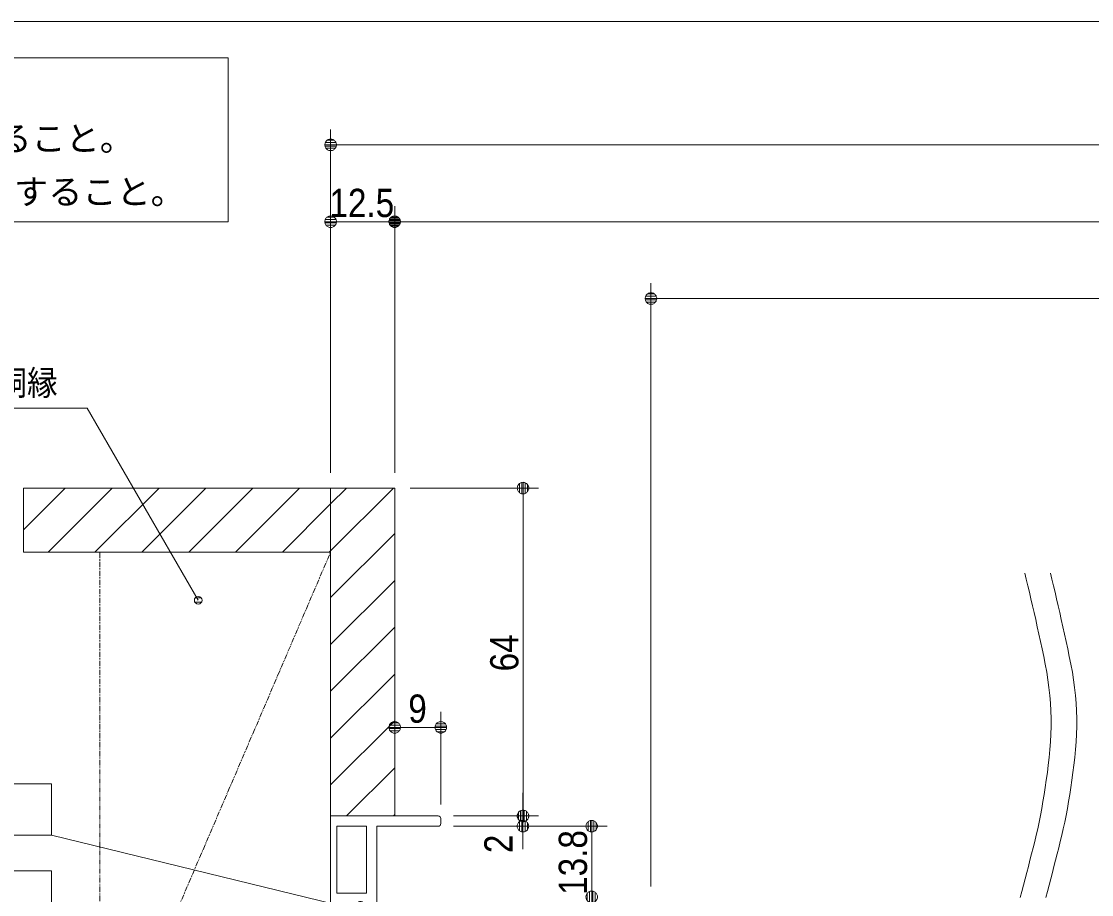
# Model space of a CAD drawing. Units: millimetres, scale not verified, with parts at other scales. Extents: x -4547 to 4547, y -2284 to 2284.
# Drawn here: x -3785 to -2741, y 1225 to 2078 of the extents above; entities that cross this region are included whole.
import ezdxf
from ezdxf.enums import TextEntityAlignment as Align

# ---------------------------------------------------------------- set-up
doc = ezdxf.new("R2010")
doc.units = ezdxf.units.MM
doc.header["$LTSCALE"] = 20
for name, pattern in [('CHAIN1', [8, 5, -1, 1, -1]), ('CHAIN2', [12, 9, -1, 1, -1]), ('DOUBLE_CHAIN1', [8.8, 5, -1, 0.6, -0.6, 0.6, -1])]:
    doc.linetypes.add(name, pattern=pattern)
for name, color, linetype, lineweight in [('0-0_2寸法-2', 7, 'Continuous', 9), ('0-1_0', 7, 'Continuous', 9), ('0-2_2寸法-1', 7, 'Continuous', 9), ('0-3_2寸法-3', 7, 'Continuous', 9), ('0-4_3一般', 7, 'Continuous', 9), ('0-5_1図面枠', 7, 'Continuous', 9)]:
    doc.layers.add(name, color=color, linetype=linetype, lineweight=lineweight)
doc.styles.add('ＭＳ ゴシック', font='')
doc.styles.add('ＭＳ Ｐゴシック', font='')
doc.styles.get('ＭＳ ゴシック').set_extended_font_data('MS Gothic')
doc.styles.get('ＭＳ Ｐゴシック').set_extended_font_data('MS PGothic')

# ---------------------------------------------------------------- blocks, each defined once
blk = doc.blocks.new('_Dot')
at = {"layer": '0-1_0'}
for p, q in [((-10, 0), (-20, 0)), ((9.78, 2), (-9.78, 2)), ((7.99, 6), (-7.99, 6)), ((9.16, -3.98), (-9.16, -3.98)), ((6, -7.98), (-6, -7.98))]:
    blk.add_line(p, q, dxfattribs=at)
for points in [[(10, 0), (9.92, 1.25), (9.69, 2.49), (9.3, 3.68), (8.76, 4.82), (8.09, 5.88), (7.29, 6.85), (6.37, 7.71), (5.36, 8.44), (4.26, 9.05), (3.09, 9.51), (1.87, 9.82), (0.63, 9.98), (-0.63, 9.98), (-1.87, 9.82), (-3.09, 9.51), (-4.26, 9.05), (-5.36, 8.44), (-6.37, 7.71), (-7.29, 6.85), (-8.09, 5.88), (-8.76, 4.82), (-9.3, 3.68), (-9.69, 2.49), (-9.92, 1.25), (-10, 0), (0, 0)], [(-10, 0), (-9.92, -1.25), (-9.69, -2.49), (-9.3, -3.68), (-8.76, -4.82), (-8.09, -5.88), (-7.29, -6.85), (-6.37, -7.71), (-5.36, -8.44), (-4.26, -9.05), (-3.09, -9.51), (-1.87, -9.82), (-0.63, -9.98), (0.63, -9.98), (1.87, -9.82), (3.09, -9.51), (4.26, -9.05), (5.36, -8.44), (6.37, -7.71), (7.29, -6.85), (8.09, -5.88), (8.76, -4.82), (9.3, -3.68), (9.69, -2.49), (9.92, -1.25), (10, 0), (0, 0)]]:
    blk.add_lwpolyline(points, close=True, dxfattribs=at)
blk = doc.blocks.new('グループ-68')
at = {"layer": '0-4_3一般', "linetype": 'DOUBLE_CHAIN1'}
for p, q in [((-42850, 32440), (-48843.9, 32440)), ((-42850, 31190), (-42850, 32440)), ((-41600, 32440), (-42850, 32440)), ((-48843.9, 31190), (-42850, 31190)), ((-47350, 20690), (-42850, 31190)), ((-47350, 20690), (-47350, 31190)), ((-42850, 26040), (-42850, 31190))]:
    blk.add_line(p, q, dxfattribs=at)
at = {"layer": '0-4_3一般'}
for p, q in [((-48843.9, 31623.3), (-48027.2, 32440)), ((-48362.8, 31190), (-47112.8, 32440)), ((-47448.4, 31190), (-46198.4, 32440)), ((-46534, 31190), (-45284, 32440)), ((-45619.6, 31190), (-44369.6, 32440)), ((-44705.2, 31190), (-43455.2, 32440)), ((-42850, 32130.8), (-42540.8, 32440)), ((-42850, 31216.4), (-41626.4, 32440)), ((-43790.8, 31190), (-42850, 32130.8)), ((-42850, 30302), (-41600, 31552)), ((-42876.4, 31190), (-42850, 31216.4)), ((-42850, 29387.6), (-41600, 30637.6)), ((-42850, 28473.2), (-41600, 29723.2)), ((-42850, 27558.8), (-41600, 28808.8)), ((-42850, 26644.4), (-41600, 27894.4)), ((-42540, 26040), (-41600, 26980)), ((-41625.6, 26040), (-41600, 26065.6))]:
    blk.add_line(p, q, dxfattribs=at)
for points in [[(-48843.9, 31190), (-42850, 31190), (-42850, 32440), (-48843.9, 32440)], [(-41600, 32440), (-41600, 26040), (-42850, 26040), (-42850, 31190), (-42850, 32440)]]:
    blk.add_lwpolyline(points, close=True, dxfattribs=at)
at = {"layer": '0-4_3一般', "linetype": 'DOUBLE_CHAIN1'}
blk.add_lwpolyline([(-41600, 32440), (-41600, 26040), (-42850, 26040)], dxfattribs=at)
blk = doc.blocks.new('グループ-74')
at = {"layer": '0-4_3一般'}
for p, q in [((-42850, 20690), (-42850, 26040)), ((-42850, 26040), (-40750, 26040)), ((-40700, 25990), (-40700, 25890)), ((-42150, 25840), (-42730, 25840)), ((-42150, 24530), (-42150, 25840)), ((-41950, 25840), (-40750, 25840)), ((-41950, 20990), (-42195.2, 20990)), ((-41950, 18890), (-41950, 20990)), ((-42120, 20690), (-42380, 20690)), ((-42550, 20540), (-42480, 20540)), ((-42430, 20640), (-42430, 20590)), ((-42070, 19390), (-42070, 20640)), ((-42550, 18890), (-42550, 20040)), ((-42550, 20040), (-42480, 20040)), ((-42430, 19990), (-42430, 19390)), ((-42380, 19340), (-42120, 19340)), ((-42500, 18840), (-42000, 18840))]:
    blk.add_line(p, q, dxfattribs=at)
at = {"layer": '0-4_3一般', "linetype": 'CHAIN1'}
for p, q in [((-42193, 24300), (-42347, 24300)), ((-42270, 24377), (-42270, 24223)), ((-41871, 22660), (-43371, 22660)), ((-42270, 21097), (-42270, 20943)), ((-42347, 21020), (-42193, 21020))]:
    blk.add_line(p, q, dxfattribs=at)
at = {"layer": '0-4_3一般'}
for points in [[(-42150, 24530), (-42730, 24530), (-42730, 25840)], [(-42195.2, 24330), (-41950, 24330), (-41950, 25840)], [(-42344.8, 20990), (-42650, 20990), (-42650, 24330), (-42344.8, 24330)], [(-42550, 20540), (-42550, 20690), (-42850, 20690)]]:
    blk.add_lwpolyline(points, dxfattribs=at)
for centre, radius, start, end in [((-40750, 25990), 50, 0, 90), ((-40750, 25890), 50, 270, 0), ((-42344.8, 24350), 20, 270, 326.25101), ((-42270, 24300), 70, 90, 146.25101), ((-42270, 24300), 70, 33.74899, 90), ((-42195.2, 24350), 20, 213.74899, 270), ((-42344.8, 20970), 20, 33.74899, 90), ((-42270, 21020), 70, 213.74899, 270), ((-42270, 21020), 70, 270, 326.25101), ((-42195.2, 20970), 20, 90, 146.25101), ((-42380, 20640), 50, 90, 180), ((-42120, 20640), 50, 0, 90), ((-42480, 20590), 50, 270, 0), ((-42480, 19990), 50, 0, 90), ((-42380, 19390), 50, 180, 270), ((-42120, 19390), 50, 270, 0), ((-42500, 18890), 50, 180, 270), ((-42000, 18890), 50, 270, 0)]:
    blk.add_arc(centre, radius, start, end, dxfattribs=at)
blk = doc.blocks.new('グループ-76')
at = {"layer": '0-4_3一般', "linetype": 'CHAIN2'}
for points in [[(-29307.3, 30781.6), (-29277.3, 30659.1), (-29247.1, 30534.1), (-29216.8, 30406.8), (-29186.3, 30277), (-29155.7, 30144.8), (-29125, 30010.2), (-29094.1, 29873.1), (-29063.1, 29733.7), (-29032, 29591.8), (-29000.7, 29447.5), (-28969.4, 29300.7), (-28937.8, 29151.6), (-28906.7, 29000.3), (-28878.9, 28848.8), (-28855, 28697.3), (-28835.1, 28545.8), (-28819, 28394.3), (-28806.8, 28242.9), (-28798.5, 28091.6), (-28794.1, 27940.2), (-28793.6, 27788.9), (-28797, 27637.6), (-28804.3, 27486.4), (-28815.4, 27335.2), (-28830.5, 27184), (-28848.1, 27034), (-28866.7, 26886.4), (-28886.5, 26741.2), (-28907.3, 26598.4), (-28929.2, 26458), (-28952.2, 26319.9), (-28976.3, 26184.2), (-29001.5, 26050.9), (-29027.8, 25920), (-29055.2, 25791.4), (-29083.7, 25665.3), (-29113.2, 25541.5), (-29143.8, 25419.8), (-29174.6, 25298.3)], [(-28807.3, 30781.6), (-28777.3, 30659.1), (-28747.1, 30534.1), (-28716.8, 30406.8), (-28686.3, 30277), (-28655.7, 30144.8), (-28625, 30010.2), (-28594.1, 29873.1), (-28563.1, 29733.7), (-28532, 29591.8), (-28500.7, 29447.5), (-28469.4, 29300.7), (-28437.8, 29151.6), (-28406.7, 29000.3), (-28378.9, 28848.8), (-28355, 28697.3), (-28335.1, 28545.8), (-28319, 28394.3), (-28306.8, 28242.9), (-28298.5, 28091.6), (-28294.1, 27940.2), (-28293.6, 27788.9), (-28297, 27637.6), (-28304.3, 27486.4), (-28315.4, 27335.2), (-28330.5, 27184), (-28348.1, 27034), (-28366.7, 26886.4), (-28386.5, 26741.2), (-28407.3, 26598.4), (-28429.2, 26458), (-28452.2, 26319.9), (-28476.3, 26184.2), (-28501.5, 26050.9), (-28527.8, 25920), (-28555.2, 25791.4), (-28583.7, 25665.3), (-28613.2, 25541.5), (-28643.8, 25419.8), (-28674.6, 25298.3)], [(-29174.6, 25298.3), (-29205.7, 25176.8), (-29236.9, 25055.2), (-29268.3, 24933.5), (-29299.9, 24811.7), (-29331.7, 24689.9), (-29363.6, 24568), (-29395.8, 24446)], [(-28674.6, 25298.3), (-28705.7, 25176.8), (-28736.9, 25055.2), (-28768.3, 24933.5), (-28799.9, 24811.7), (-28831.7, 24689.9), (-28863.6, 24568), (-28895.8, 24446)]]:
    blk.add_lwpolyline(points, dxfattribs=at)
at = {"layer": '0-4_3一般'}
for name in ['グループ-68', 'グループ-74']:
    blk.add_blockref(name, (0, 0), dxfattribs=at)
blk = doc.blocks.new('グループ-83')
at = {"layer": '0-4_3一般'}
blk.add_blockref('グループ-76', (0, 0), dxfattribs=at)
blk = doc.blocks.new('グループ-114')
at = {"layer": '0-5_1図面枠'}
blk.add_lwpolyline([(-60000, 41550), (60000, 41550), (60000, -41550), (-60000, -41550)], close=True, dxfattribs=at)
blk = doc.blocks.new('図面枠')
at = {"layer": '0-5_1図面枠'}
blk.add_blockref('グループ-114', (0, 0), dxfattribs=at)

msp = doc.modelspace()

# ---------------------------------------------------------------- linework, layer by layer
at = {"layer": '0-0_2寸法-2'}
for p, q in [((-3295.52, 1313.26), (-3295.52, 1324.51)), ((-3363.12, 1302), (-3280.52, 1302)), ((-3295.52, 1302), (-3295.52, 1292)), ((-3363.12, 1292), (-3280.52, 1292)), ((-3295.52, 1280.74), (-3295.52, 1269.49))]:
    msp.add_line(p, q, dxfattribs=at)
at = {"layer": '0-2_2寸法-1'}
for p, q in [((-3483.12, 1897), (-3483.12, 1972)), ((-3471.87, 1957), (-1601.88, 1957)), ((-3483.12, 1637), (-3483.12, 1897)), ((-3420.62, 1637), (-3420.62, 1897)), ((-3420.62, 1637), (-3420.62, 1897)), ((-3431.88, 1882), (-3471.87, 1882)), ((-3409.37, 1882), (-1664.38, 1882)), ((-3170.63, 1233), (-3170.63, 1822)), ((-3159.37, 1807), (-1709.38, 1807)), ((-3405.62, 1622), (-3280.45, 1622)), ((-3295.45, 1610.74), (-3295.45, 1313.26)), ((-3420.62, 1317), (-3420.62, 1403.48)), ((-3375.62, 1313.25), (-3375.62, 1403.48)), ((-3409.37, 1388.48), (-3386.88, 1388.48)), ((-3363.12, 1302), (-3280.45, 1302)), ((-3363.12, 1292), (-3213.47, 1292)), ((-3228.47, 1280.74), (-3228.47, 1234.26))]:
    msp.add_line(p, q, dxfattribs=at)
at = {"layer": '0-3_2寸法-3'}
for p, q in [((-3609.3, 1514.77), (-3615.31, 1514.77)), ((-3608.99, 1510.77), (-3615.62, 1510.77)), ((-3412.08, 1199.59), (-3755.29, 1283.4))]:
    msp.add_line(p, q, dxfattribs=at)
for points in [[(-4283.12, 2042), (-4283.12, 1882), (-3583.12, 1882), (-3583.12, 2042)], [(-3755.29, 1283.4), (-3917.1, 1283.4), (-3917.1, 1333.4), (-3755.29, 1333.4)], [(-3755.29, 1198.34), (-4074.68, 1198.34), (-4074.68, 1248.34), (-3755.29, 1248.34)]]:
    msp.add_lwpolyline(points, close=True, dxfattribs=at)
msp.add_lwpolyline([(-3868.71, 1700), (-3720.54, 1700), (-3612.31, 1512.53)], dxfattribs=at)
msp.add_circle((-3612.31, 1512.53), 3.75, dxfattribs=at)
msp.add_circle((-3612.31, 1512.53), 3.75, dxfattribs=at)

# ---------------------------------------------------------------- block references
at = {"layer": '0-0_2寸法-2', "xscale": 0.5627563, "yscale": 0.5627563}
for p, rotation in [((-3295.52, 1302), 270), ((-3295.52, 1292), 90)]:
    msp.add_blockref('_Dot', p, dxfattribs=dict(at, rotation=rotation))
at = {"layer": '0-2_2寸法-1', "xscale": 0.5627563, "yscale": 0.5627563}
for p, rotation in [((-3483.12, 1957), 180), ((-3483.12, 1882), 180), ((-3420.62, 1882), 180), ((-3170.63, 1807), 180), ((-3295.45, 1622), 90), ((-3420.62, 1388.48), 180), ((-3295.45, 1302), 270), ((-3228.47, 1292), 90), ((-3228.47, 1223), 270)]:
    msp.add_blockref('_Dot', p, dxfattribs=dict(at, rotation=rotation))
for p in [(-3420.62, 1882), (-3375.62, 1388.48)]:
    msp.add_blockref('_Dot', p, dxfattribs=at)
at = {"layer": '0-4_3一般', "xscale": 0.05, "yscale": 0.05}
msp.add_blockref('グループ-83', (-1340.62, 0), dxfattribs=at)
at = {"layer": '0-5_1図面枠', "xscale": 0.05, "yscale": 0.05}
msp.add_blockref('図面枠', (-1340.62, 0), dxfattribs=at)

# ---------------------------------------------------------------- texts
at = {"layer": '0-0_2寸法-2', "style": 'ＭＳ Ｐゴシック', "width": 0.9}
msp.add_text('2', height=27.57, rotation=90, dxfattribs=at).set_placement((-3297.38, 1265.72), align=Align.BOTTOM_LEFT)
at = {"layer": '0-2_2寸法-1', "style": 'ＭＳ Ｐゴシック', "width": 0.9}
for s, p in [('12.5', (-3484.28, 1878.28)), ('9', (-3407.35, 1384.69))]:
    msp.add_text(s, height=27.57, dxfattribs=at).set_placement(p, align=Align.BOTTOM_LEFT)
for s, p in [('64', (-3291.66, 1443.11)), ('13.8', (-3224.75, 1225.01))]:
    msp.add_text(s, height=27.57, rotation=90, dxfattribs=at).set_placement(p, align=Align.BOTTOM_LEFT)
at = {"layer": '0-3_2寸法-3', "style": 'ＭＳ ゴシック'}
for s, p in [('石膏ボードは厚さ12.5mmとすること。', (-4240.82, 1943.74)), ('下地胴縁・上枠は、105×45とすること。', (-4241.1, 1891.68))]:
    msp.add_text(s, height=24.41, dxfattribs=at).set_placement(p, align=Align.BOTTOM_LEFT)
at = {"layer": '0-3_2寸法-3', "style": 'ＭＳ ゴシック', "width": 0.9}
msp.add_text('下地胴縁', height=24.34, dxfattribs=at).set_placement((-3868.98, 1705.32), align=Align.BOTTOM_LEFT)

doc.saveas('drawing.dxf')
